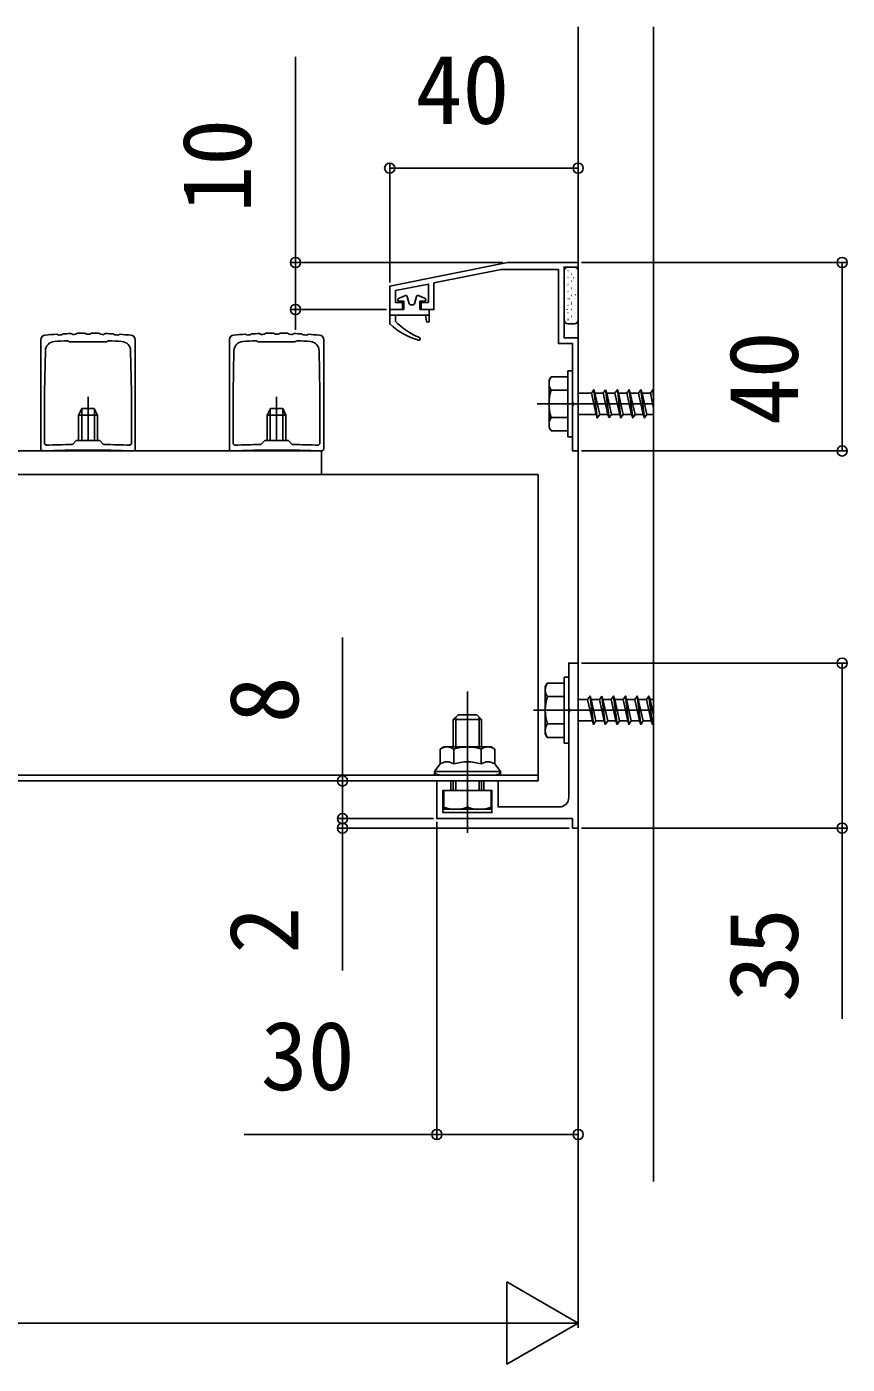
# Model space of a CAD drawing. Units: millimetres, scale not verified. Extents: x -875 to 875, y -1303 to 1296.
# Drawn here: x -4.3 to 169.8, y -195.9 to 87.8 of the extents above; entities that cross this region are included whole.
import ezdxf
from ezdxf.enums import TextEntityAlignment as Align

# ---------------------------------------------------------------- set-up
doc = ezdxf.new("R2010")
doc.units = ezdxf.units.MM
doc.header["$LTSCALE"] = 8
for name, color, linetype in [('0-2_YKK_11', 7, 'Continuous'), ('0-3_YKK_12', 2, 'Continuous'), ('0-4_YKK_13', 4, 'Continuous'), ('0-5_YKK_D', 6, 'Continuous'), ('0-7_YSS_K', 3, 'Continuous')]:
    doc.layers.add(name, color=color, linetype=linetype)
doc.styles.add('ＭＳ ゴシック', font='')
doc.styles.get('ＭＳ ゴシック').set_extended_font_data('MS Gothic')

msp = doc.modelspace()

# ---------------------------------------------------------------- linework, layer by layer
at = {"layer": '0-2_YKK_11'}
for p, q in [((18.7, -1.9), (18.7, 21.378)), ((58.7, -1.9), (58.7, 21.378)), ((17.589, -0.969), (17.9, -0.669)), ((18.388, -2.2), (18.7, -1.9)), ((57.589, -0.969), (57.9, -0.669)), ((58.388, -2.2), (58.7, -1.9))]:
    msp.add_line(p, q, dxfattribs=at)
msp.add_lwpolyline([(97.7, 37.8), (72.7, 32.8), (72.7, 27.8), (75.4, 27.8), (75.4, 29.3), (73.9, 29.3), (73.9, 31.816), (80.9, 33.216), (80.9, 29.3), (79.4, 29.3), (79.4, 27.8), (82.1, 27.8), (82.1, 33.456), (96.319, 36.3), (108.5, 36.3), (108.5, 20.6), (111.5, 20.6), (111.5, 8.258), (111.62, 8.075), (111.62, 7.525), (111.5, 7.342), (111.5, -2.2), (112.7, -2.2), (112.7, 21.8), (109.7, 21.8), (109.7, 36.8), (112.7, 36.8), (112.7, 37.8)], close=True, dxfattribs=at)
for points in [[(5.407, 22.534), (5.23, 22.628), (5.053, 22.722)], [(6.395, 22.762), (6.224, 22.657), (6.054, 22.553)], [(8.401, 22.588), (8.227, 22.687), (8.053, 22.786)], [(9.401, 22.786), (9.227, 22.687), (9.054, 22.587)], [(11.395, 22.552), (11.224, 22.656), (11.053, 22.76)], [(12.407, 22.719), (12.23, 22.626), (12.054, 22.532)], [(45.407, 22.534), (45.23, 22.628), (45.053, 22.722)], [(46.395, 22.762), (46.224, 22.657), (46.054, 22.553)], [(48.401, 22.588), (48.227, 22.687), (48.053, 22.786)], [(49.401, 22.786), (49.227, 22.687), (49.054, 22.587)], [(51.395, 22.552), (51.224, 22.656), (51.053, 22.76)], [(52.407, 22.719), (52.23, 22.626), (52.054, 22.532)], [(-1.3, 21.378), (-1.3, -1.9), (-0.988, -2.2)], [(2.413, 22.39), (2.234, 22.478), (2.054, 22.567)], [(3.389, 22.647), (3.222, 22.538), (3.054, 22.428)], [(13.042, 21.192), (12.817, 21.105), (12.7, 20.988), (4.7, 20.988), (4.583, 21.105), (4.358, 21.192)], [(14.389, 22.426), (14.222, 22.535), (14.054, 22.645)], [(15.413, 22.562), (15.234, 22.474), (15.055, 22.386)], [(38.7, 21.378), (38.7, -1.9), (39.012, -2.2)], [(42.413, 22.39), (42.234, 22.478), (42.054, 22.567)], [(43.389, 22.647), (43.222, 22.538), (43.054, 22.428)], [(53.042, 21.192), (52.817, 21.105), (52.7, 20.988), (44.7, 20.988), (44.583, 21.105), (44.358, 21.192)], [(54.389, 22.426), (54.222, 22.535), (54.054, 22.645)], [(55.413, 22.562), (55.234, 22.474), (55.055, 22.386)], [(-0.334, 19.069), (-0.5, 10.288), (-0.5, -0.669), (-0.189, -0.969)], [(17.9, -0.669), (17.9, 10.288), (17.734, 19.069)], [(39.666, 19.069), (39.5, 10.288), (39.5, -0.669), (39.811, -0.969)], [(57.9, -0.669), (57.9, 10.288), (57.734, 19.069)], [(5.256, -0.835), (5.464, -0.748), (6.2, -0.012), (11.2, -0.012), (11.936, -0.748), (12.144, -0.835)], [(45.256, -0.835), (45.464, -0.748), (46.2, -0.012), (51.2, -0.012), (51.936, -0.748), (52.144, -0.835)], [(112.7, -82.2), (112.7, -47.2), (110.7, -47.2), (110.7, -56.742), (110.82, -56.925), (110.82, -57.475), (110.7, -57.658), (110.7, -75.7)], [(108.7, -77.7), (95.7, -77.7), (95.7, -72.2), (92.7, -72.2), (92.7, -74.2), (94.4, -74.2), (94.4, -78.9), (84, -78.9), (84, -74.2), (85.7, -74.2), (85.7, -72.2), (82.7, -72.2), (82.7, -80.2), (111.5, -80.2), (111.5, -82.2), (112.7, -82.2)]]:
    msp.add_lwpolyline(points, dxfattribs=at)
for centre, radius, start, end in [((8.7, -77.21), 99.998, 92.08976, 93.04419), ((8.7, -77.209), 99.997, 90.37058, 91.3206), ((8.7, -77.21), 99.998, 88.6515, 89.59815), ((8.7, -77.21), 99.998, 86.93104, 87.87533), ((48.7, -77.21), 99.998, 92.08976, 93.04419), ((48.7, -77.209), 99.997, 90.37058, 91.3206), ((48.7, -77.21), 99.998, 88.6515, 89.59815), ((48.7, -77.21), 99.998, 86.93104, 87.87533), ((-0.3, 21.378), 1, 95.21592, 180.00003), ((8.7, -77.214), 100.002, 93.81071, 95.21588), ((1.666, 19.031), 2, 94.18036, 178.91784), ((8.7, -77.212), 98.501, 92.52651, 94.18035), ((8.7, -77.211), 99.799, 93.24288, 93.61203), ((8.7, -77.216), 99.805, 91.51923, 91.89108), ((8.7, -77.205), 99.793, 89.79674, 90.17186), ((8.7, -77.209), 99.797, 88.07405, 88.45289), ((8.7, -77.212), 98.501, 85.81965, 87.47349), ((8.7, -77.217), 99.805, 86.34926, 86.73234), ((8.7, -77.212), 100, 84.7841, 86.15061), ((15.734, 19.031), 2, 1.08216, 85.81964), ((17.7, 21.378), 1, 359.99997, 84.78408), ((39.7, 21.378), 1, 95.21592, 180.00003), ((48.7, -77.214), 100.002, 93.81071, 95.21588), ((41.666, 19.031), 2, 94.18036, 178.91784), ((48.7, -77.212), 98.501, 92.52651, 94.18035), ((48.7, -77.211), 99.799, 93.24288, 93.61203), ((48.7, -77.216), 99.805, 91.51923, 91.89108), ((48.7, -77.205), 99.793, 89.79674, 90.17186), ((48.7, -77.209), 99.797, 88.07405, 88.45289), ((48.7, -77.212), 98.501, 85.81965, 87.47349), ((48.7, -77.217), 99.805, 86.34926, 86.73234), ((48.7, -77.212), 100, 84.7841, 86.15061), ((55.734, 19.031), 2, 1.08216, 85.81964), ((57.7, 21.378), 1, 359.99997, 84.78408), ((8.7, -252.013), 250.001, 87.77904, 92.22096), ((8.7, -252.015), 251.203, 90.78553, 92.02799), ((8.7, -252.015), 251.203, 87.97201, 89.21447), ((48.7, -252.013), 250.001, 87.77904, 92.22096), ((48.7, -252.015), 251.203, 90.78553, 92.02799), ((48.7, -252.015), 251.203, 87.97201, 89.21447), ((108.7, -75.7), 2, 270.00001, 359.99999)]:
    msp.add_arc(centre, radius, start, end, dxfattribs=at)
at = {"layer": '0-3_YKK_12'}
for p, q in [((58.2, -2.2), (-167.3, -2.2)), ((58.2, -2.2), (58.2, -7.2)), ((104.2, -7.2), (-167.3, -7.2)), ((58.2, -7.2), (-167.3, -7.2)), ((104.2, -72.2), (104.2, -7.2)), ((104.2, -71), (-167.3, -71)), ((104.2, -72.2), (-167.3, -72.2))]:
    msp.add_line(p, q, dxfattribs=at)
at = {"layer": '0-4_YKK_13'}
for p, q in [((109.7, 36), (109.7, 25.6)), ((109.7, 35.305), (109.725, 35.305)), ((109.872, 34.088), (109.877, 34.089)), ((111.9, 36.8), (110.5, 36.8)), ((110.507, 36.112), (110.532, 36.112)), ((110.507, 34.617), (110.532, 34.617)), ((110.945, 35.888), (110.949, 35.89)), ((111.22, 35.305), (111.245, 35.305)), ((111.268, 34.582), (111.272, 34.583)), ((111.659, 34.529), (111.701, 34.556)), ((112.027, 36.112), (112.052, 36.112)), ((112.027, 34.617), (112.052, 34.617)), ((112.34, 36.382), (112.344, 36.384)), ((112.639, 35.067), (112.644, 35.069)), ((112.7, 25.6), (112.7, 36)), ((109.7, 33.81), (109.725, 33.81)), ((109.7, 32.315), (109.725, 32.315)), ((110.195, 32.782), (110.2, 32.783)), ((110.495, 31.467), (110.5, 31.469)), ((110.507, 33.122), (110.532, 33.122)), ((110.507, 31.627), (110.532, 31.627)), ((111.217, 32.277), (111.259, 32.305)), ((111.22, 33.81), (111.245, 33.81)), ((111.22, 32.315), (111.245, 32.315)), ((111.567, 33.267), (111.572, 33.269)), ((112.027, 33.122), (112.052, 33.122)), ((112.027, 31.627), (112.052, 31.627)), ((112.055, 32.02), (112.06, 32.021)), ((112.562, 33.167), (112.603, 33.195)), ((76.02, 30.772), (74.585, 30.177)), ((75.7, 29.6), (74.7, 29.6)), ((75.7, 29.6), (75.7, 27.8)), ((76.84, 29.022), (76.425, 30.573)), ((77.67, 28.8), (77.13, 28.8)), ((77.959, 29.022), (78.375, 30.573)), ((80.215, 30.177), (78.779, 30.772)), ((80.1, 29.6), (79.1, 29.6)), ((79.1, 29.6), (79.1, 27.8)), ((109.7, 30.82), (109.725, 30.82)), ((109.7, 29.325), (109.725, 29.325)), ((109.911, 28.419), (109.915, 28.421)), ((110.507, 30.132), (110.532, 30.132)), ((110.507, 28.637), (110.532, 28.637)), ((110.775, 30.026), (110.816, 30.053)), ((110.983, 30.22), (110.988, 30.221)), ((111.22, 30.82), (111.245, 30.82)), ((111.22, 29.325), (111.245, 29.325)), ((111.306, 28.913), (111.311, 28.915)), ((111.677, 28.664), (111.719, 28.692)), ((112.027, 30.132), (112.052, 30.132)), ((112.027, 28.637), (112.052, 28.637)), ((112.119, 30.916), (112.161, 30.943)), ((112.378, 30.714), (112.383, 30.715)), ((112.677, 29.399), (112.682, 29.401)), ((72.7, 26.6), (72.7, 24.93)), ((73, 27.8), (75.7, 27.8)), ((73.9, 25.3), (73.9, 26.6)), ((79.1, 27.8), (80.8, 27.8)), ((80.3, 26.6), (80.504, 25.352)), ((81.1, 27.5), (81.1, 25.4)), ((109.7, 27.83), (109.725, 27.83)), ((109.7, 26.335), (109.725, 26.335)), ((109.89, 25.522), (109.932, 25.55)), ((110.234, 27.113), (110.238, 27.115)), ((110.332, 27.774), (110.374, 27.802)), ((110.507, 27.142), (110.532, 27.142)), ((110.507, 25.647), (110.532, 25.647)), ((110.533, 25.799), (110.538, 25.801)), ((111.22, 27.83), (111.245, 27.83)), ((111.22, 26.335), (111.245, 26.335)), ((111.235, 26.412), (111.277, 26.44)), ((111.605, 27.599), (111.61, 27.601)), ((112.027, 27.142), (112.052, 27.142)), ((112.027, 25.647), (112.052, 25.647)), ((112.093, 26.351), (112.098, 26.353)), ((110.5, 24.8), (111.9, 24.8)), ((111.22, 24.84), (111.245, 24.84)), ((112.416, 25.045), (112.421, 25.047)), ((110.5, 14.8), (110.5, 0.8)), ((110.5, 14.8), (111.5, 14.8)), ((111.5, 14.8), (111.5, 0.8)), ((106.5, 12.8), (106.933, 13.55)), ((106.5, 2.8), (106.5, 12.8)), ((110.5, 13.55), (106.931, 13.55)), ((110.5, 13.55), (110.5, 2.05)), ((8.7, -0.012), (8.7, 9.3)), ((48.7, -0.012), (48.7, 9.3)), ((110.5, 10.687), (106.947, 10.687)), ((112.7, 10.05), (115.5, 10.05)), ((116, 10.8), (116.75, 4.8)), ((116.25, 10.05), (117.25, 5.55)), ((116.25, 10.05), (118, 10.05)), ((118, 10.05), (118.5, 10.8)), ((118, 10.05), (119, 5.55)), ((118.5, 10.8), (119.25, 4.8)), ((118.5, 10.8), (118.75, 10.05)), ((118.75, 10.05), (119.75, 5.55)), ((118.75, 10.05), (120.5, 10.05)), ((121, 10.8), (121.75, 4.8)), ((121.25, 10.05), (123, 10.05)), ((121.25, 10.05), (122.25, 5.55)), ((123.5, 10.8), (124.25, 4.8)), ((123.75, 10.05), (125.5, 10.05)), ((123.75, 10.05), (124.75, 5.55)), ((126, 10.8), (126.75, 4.8)), ((126.25, 10.05), (128, 10.05)), ((126.25, 10.05), (127.25, 5.55)), ((128, 10.05), (128.7, 6.9)), ((128.5, 10.8), (128.7, 9.2)), ((7.4, 6.8), (6.7, 5.4)), ((7.354, -0.012), (7.354, 6.709)), ((7.4, 6.8), (10, 6.8)), ((10, 6.8), (10.7, 5.4)), ((10.046, -0.012), (10.046, 6.709)), ((47.4, 6.8), (46.7, 5.4)), ((47.354, -0.012), (47.354, 6.709)), ((47.4, 6.8), (50, 6.8)), ((50, 6.8), (50.7, 5.4)), ((50.046, -0.012), (50.046, 6.709)), ((104, 7.8), (128.7, 7.8)), ((10.7, -0.012), (10.7, 5.4)), ((50.7, -0.012), (50.7, 5.4)), ((110.5, 4.913), (106.947, 4.913)), ((116.5, 5.55), (112.7, 5.55)), ((119, 5.55), (117.25, 5.55)), ((119, 5.55), (119.25, 4.8)), ((119.25, 4.8), (119.75, 5.55)), ((121.5, 5.55), (119.75, 5.55)), ((124, 5.55), (122.25, 5.55)), ((126.5, 5.55), (124.75, 5.55)), ((128.7, 5.55), (127.25, 5.55)), ((106.5, 2.8), (106.933, 2.05)), ((106.931, 2.05), (110.5, 2.05)), ((110.5, 0.8), (111.5, 0.8)), ((109.7, -50.2), (109.7, -64.2)), ((109.7, -50.2), (110.7, -50.2)), ((110.7, -50.2), (110.7, -64.2)), ((89.2, -83.2), (89.2, -53.2)), ((105.7, -52.2), (106.133, -51.45)), ((105.7, -62.2), (105.7, -52.2)), ((109.7, -51.45), (106.131, -51.45)), ((109.7, -51.45), (109.7, -62.95)), ((109.7, -54.313), (106.147, -54.313)), ((112.7, -54.95), (114.7, -54.95)), ((115.2, -54.2), (115.95, -60.2)), ((115.45, -54.95), (116.45, -59.45)), ((115.45, -54.95), (117.2, -54.95)), ((117.2, -54.95), (117.7, -54.2)), ((117.2, -54.95), (118.2, -59.45)), ((117.7, -54.2), (118.45, -60.2)), ((117.7, -54.2), (117.95, -54.95)), ((117.95, -54.95), (118.95, -59.45)), ((117.95, -54.95), (119.7, -54.95)), ((120.2, -54.2), (120.95, -60.2)), ((120.45, -54.95), (122.2, -54.95)), ((120.45, -54.95), (121.45, -59.45)), ((122.7, -54.2), (123.45, -60.2)), ((122.95, -54.95), (124.7, -54.95)), ((122.95, -54.95), (123.95, -59.45)), ((125.2, -54.2), (125.95, -60.2)), ((125.45, -54.95), (127.2, -54.95)), ((125.45, -54.95), (126.45, -59.45)), ((127.7, -54.2), (128.45, -60.2)), ((127.95, -54.95), (128.7, -54.95)), ((127.95, -54.95), (128.7, -58.325)), ((92.2, -59.2), (86.2, -59.2)), ((86.74, -65), (86.74, -58.66)), ((91.66, -65), (91.66, -58.66)), ((103.2, -57.2), (128.7, -57.2)), ((115.7, -59.45), (112.7, -59.45)), ((118.2, -59.45), (116.45, -59.45)), ((118.2, -59.45), (118.45, -60.2)), ((118.45, -60.2), (118.95, -59.45)), ((120.7, -59.45), (118.95, -59.45)), ((123.2, -59.45), (121.45, -59.45)), ((125.7, -59.45), (123.95, -59.45)), ((128.2, -59.45), (126.45, -59.45)), ((105.7, -62.2), (106.133, -62.95)), ((109.7, -60.087), (106.147, -60.087)), ((84.2, -65), (83.426, -65.447)), ((94.2, -65), (84.2, -65)), ((89.2, -62.453), (89.2, -71.884)), ((94.2, -65), (94.974, -65.447)), ((106.131, -62.95), (109.7, -62.95)), ((109.7, -64.2), (110.7, -64.2)), ((83.426, -68.6), (83.426, -65.447)), ((86.313, -68.6), (86.313, -65.447)), ((92.087, -68.6), (92.087, -65.447)), ((94.974, -68.6), (94.974, -65.447)), ((82.2, -71), (82.2, -70.2)), ((96.2, -71), (96.2, -70.2)), ((96.2, -71), (82.2, -71)), ((86.2, -74.2), (86.2, -72.2)), ((86.74, -74.2), (86.74, -72.2)), ((91.66, -74.2), (91.66, -72.2)), ((92.2, -74.2), (92.2, -72.2)), ((89.2, -74.2), (89.2, -77.767))]:
    msp.add_line(p, q, dxfattribs=at)
for points in [[(81.1, 26.6), (72.7, 26.6), (72.7, 27.5)], [(115.5, 10.05), (116, 10.8), (116.25, 10.05)], [(115.5, 10.05), (116.5, 5.55), (116.75, 4.8), (117.25, 5.55)], [(120.5, 10.05), (121, 10.8), (121.25, 10.05)], [(120.5, 10.05), (121.5, 5.55), (121.75, 4.8), (122.25, 5.55)], [(123, 10.05), (123.5, 10.8), (123.75, 10.05)], [(123, 10.05), (124, 5.55), (124.25, 4.8), (124.75, 5.55)], [(125.5, 10.05), (126, 10.8), (126.25, 10.05)], [(125.5, 10.05), (126.5, 5.55), (126.75, 4.8), (127.25, 5.55)], [(128, 10.05), (128.5, 10.8), (128.7, 10.2)], [(6.7, -0.012), (6.7, 5.4), (10.7, 5.4)], [(46.7, -0.012), (46.7, 5.4), (50.7, 5.4)], [(114.7, -54.95), (115.2, -54.2), (115.45, -54.95)], [(114.7, -54.95), (115.7, -59.45), (115.95, -60.2), (116.45, -59.45)], [(119.7, -54.95), (120.2, -54.2), (120.45, -54.95)], [(119.7, -54.95), (120.7, -59.45), (120.95, -60.2), (121.45, -59.45)], [(122.2, -54.95), (122.7, -54.2), (122.95, -54.95)], [(122.2, -54.95), (123.2, -59.45), (123.45, -60.2), (123.95, -59.45)], [(124.7, -54.95), (125.2, -54.2), (125.45, -54.95)], [(124.7, -54.95), (125.7, -59.45), (125.95, -60.2), (126.45, -59.45)], [(127.2, -54.95), (127.7, -54.2), (127.95, -54.95)], [(127.2, -54.95), (128.2, -59.45), (128.45, -60.2), (128.7, -59.825)], [(86.2, -65), (86.2, -59.2), (87.2, -58.2)], [(92.2, -65), (92.2, -59.2), (91.2, -58.2), (87.2, -58.2)], [(89.2, -70.2), (82.2, -70.2), (83.426, -68.6)], [(89.2, -70.2), (96.2, -70.2), (94.974, -68.6)]]:
    msp.add_lwpolyline(points, dxfattribs=at)
msp.add_lwpolyline([(84.2, -74.2), (94.2, -74.2), (94.2, -78.2), (84.2, -78.2)], close=True, dxfattribs=at)
for centre, radius, start, end in [((110.5, 36), 0.8, 90, 180), ((111.9, 36), 0.8, 0, 90), ((74.7, 29.9), 0.3, 112.52333, 270), ((76.135, 30.495), 0.3, 15, 112.52333), ((77.13, 29.1), 0.3, 195, 270), ((77.67, 29.1), 0.3, 270, 345), ((78.665, 30.495), 0.3, 67.47667, 165), ((80.1, 29.9), 0.3, 270, 67.47667), ((73, 27.5), 0.3, 90, 180), ((80.8, 27.5), 0.3, 0, 90), ((110.5, 25.6), 0.8, 180, 270), ((111.9, 25.6), 0.8, 270, 0), ((73, 24.93), 0.3, 180, 227.23327), ((82.981, 35.722), 15, 227.23327, 253.87973), ((84.622, 35.79), 15, 224.37148, 248.03702), ((80.8, 25.4), 0.3, 189.2775, 0), ((78.9, 21.6), 0.3, 253.87973, 68.03702), ((109.056, 12.13), 2.556, 146.25178, 214.38425), ((116.053, 7.8), 9.553, 162.41205, 197.58795), ((109.056, 3.47), 2.556, 145.61575, 213.74822), ((108.256, -52.87), 2.556, 146.25178, 214.38425), ((115.253, -57.2), 9.553, 162.41205, 197.58795), ((108.256, -61.53), 2.556, 145.61575, 213.74822), ((84.87, -67.556), 2.556, 55.61575, 124.38425), ((89.2, -74.553), 9.553, 90, 107.58795), ((89.2, -74.553), 9.553, 72.41205, 90), ((93.53, -67.556), 2.556, 55.61575, 124.38425), ((84.87, -70.709), 2.556, 55.61575, 124.38425), ((89.2, -77.707), 9.553, 90, 107.58795), ((89.2, -77.707), 9.553, 72.41205, 90), ((93.53, -70.709), 2.556, 55.61575, 124.38425), ((86.7, -70.767), 7.433, 250.34714, 289.65286), ((91.7, -70.767), 7.433, 250.34714, 289.65286)]:
    msp.add_arc(centre, radius, start, end, dxfattribs=at)
for centre, major_axis, start_param, end_param in [((83.7, -70.2), (1.5, 0), 3.1415927, 4.712389), ((94.7, -70.2), (-1.5, 0), 1.5707963, 3.1415927)]:
    msp.add_ellipse(centre, major_axis=major_axis, ratio=0.533333, start_param=start_param, end_param=end_param, dxfattribs=at)
at = {"layer": '0-5_YKK_D'}
for p, q in [((52.7, 37.8), (52.7, 81.4)), ((72.7, 33.554), (72.7, 58.8)), ((72.7, 57.8), (112.7, 57.8)), ((112.7, 47.8), (112.7, 58.8)), ((96.73, 37.8), (51.7, 37.8)), ((52.7, 27.8), (52.7, 37.8)), ((113.4, 37.8), (169.7, 37.8)), ((168.7, 37.8), (168.7, -2.2)), ((72, 27.8), (51.7, 27.8)), ((52.7, 27.8), (52.7, 23.5)), ((113.4, -2.2), (169.7, -2.2)), ((62.7, -72.2), (62.7, -41.782)), ((113.4, -47.2), (169.7, -47.2)), ((72.7, -72.2), (61.7, -72.2)), ((62.7, -80.2), (62.7, -72.2)), ((62.7, -80.2), (62.7, -75.9)), ((82, -80.2), (61.7, -80.2)), ((82, -80.2), (61.7, -80.2)), ((110.8, -82.2), (61.7, -82.2)), ((62.7, -80.2), (62.7, -82.2)), ((62.7, -80.2), (62.7, -84.5)), ((62.7, -82.2), (62.7, -112.391)), ((82.7, -80.9), (82.7, -148.2)), ((113.4, -82.2), (169.7, -82.2)), ((112.7, -90.2), (112.7, -148.2)), ((112.7, -117.2), (112.7, -188.2)), ((112.7, -187.2), (97.545, -178.45)), ((97.545, -178.45), (97.545, -195.95)), ((-469.8, -187.2), (95.2, -187.2)), ((112.7, -187.2), (82.389, -187.2)), ((112.7, -187.2), (97.545, -195.95))]:
    msp.add_line(p, q, dxfattribs=at)
for points in [[(168.7, -47.2), (168.7, -82.2), (168.7, -122.636)], [(112.7, -147.2), (82.7, -147.2), (41.809, -147.2)]]:
    msp.add_lwpolyline(points, dxfattribs=at)
for centre in [(72.7, 57.8), (112.7, 57.8), (52.7, 37.8), (168.7, 37.8), (52.7, 27.8), (168.7, -2.2), (168.7, -47.2), (62.7, -72.2), (62.7, -80.2), (62.7, -80.2), (62.7, -82.2), (168.7, -82.2), (82.7, -147.2), (112.7, -147.2)]:
    msp.add_circle(centre, 1.075, dxfattribs=at)
at = {"layer": '0-7_YSS_K'}
for p, q in [((112.7, -157.2), (112.7, 87.8)), ((128.7, -157.2), (128.7, 87.8))]:
    msp.add_line(p, q, dxfattribs=at)

# ---------------------------------------------------------------- texts
at = {"layer": '0-5_YKK_D', "style": 'ＭＳ ゴシック'}
for s, p in [('40', (78.155, 62.8)), ('30', (45.332, -142.2))]:
    msp.add_text(s, height=14.66, dxfattribs=at).set_placement(p, align=Align.BOTTOM_LEFT)
for s, p in [('10', (47.7, 48.332)), ('40', (163.7, 3.255)), ('8', (57.7, -59.964)), ('2', (57.7, -108.868)), ('35', (163.7, -119.114))]:
    msp.add_text(s, height=14.66, rotation=90, dxfattribs=at).set_placement(p, align=Align.BOTTOM_LEFT)

doc.saveas('drawing.dxf')
